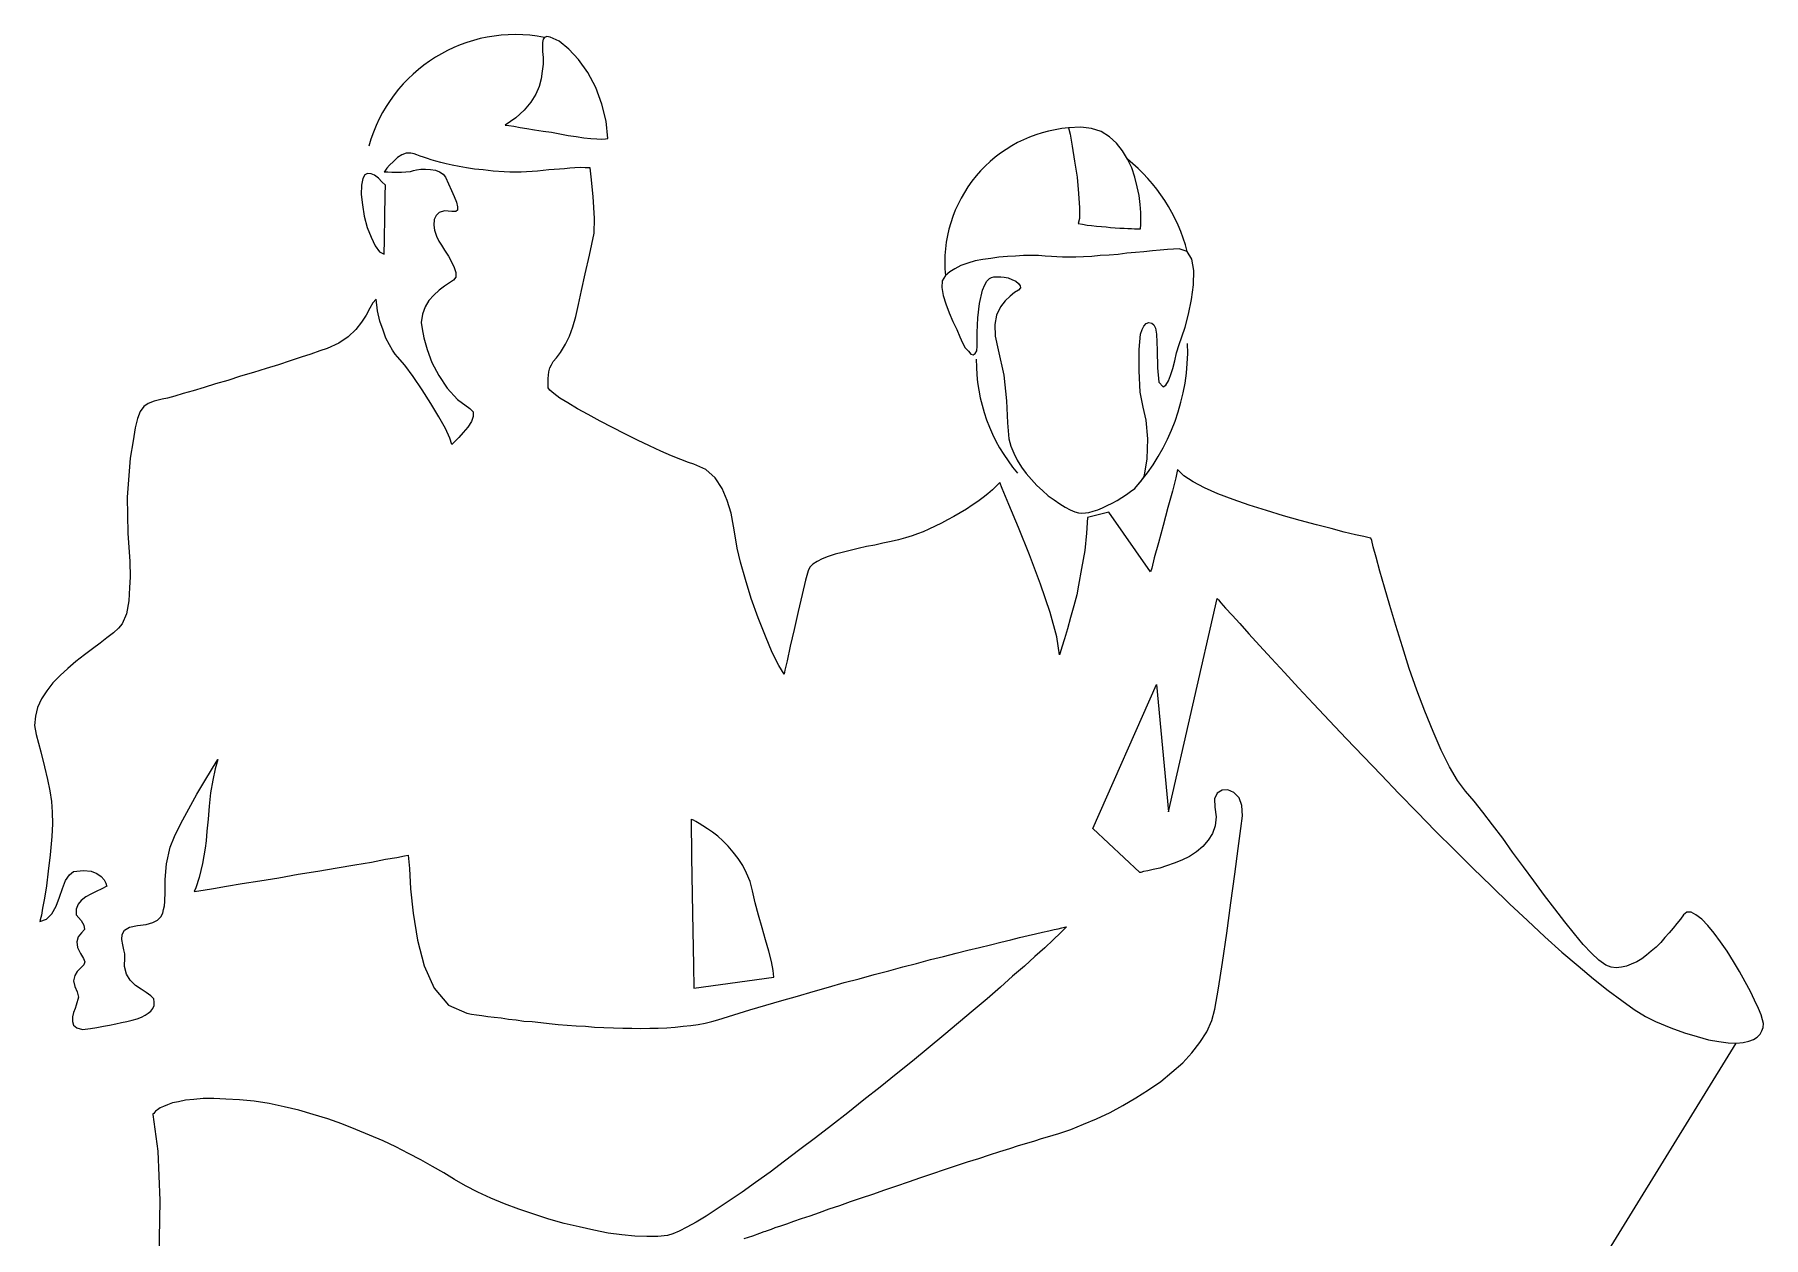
# Model space of a CAD drawing. Extents: x 97132 to 98471, y 20860 to 22669.
# Drawn here: x 97132 to 98471, y 21738 to 22669 of the extents above; entities that cross this region are included whole.
import ezdxf

# ---------------------------------------------------------------- set-up
doc = ezdxf.new("R2010")
doc.units = 0
doc.header["$LTSCALE"] = 1270
doc.header["$MEASUREMENT"] = 0
doc.layers.get('0').update_dxf_attribs({"linetype": 'CONTINUOUS'})

msp = doc.modelspace()

# ---------------------------------------------------------------- linework, layer by layer
at = {"linetype": 'CONTINUOUS'}
for p, q in [((97527, 22667), (97525.8, 22665.5)), ((97528.7, 22667.6), (97527, 22667)), ((97531.4, 22667.3), (97528.7, 22667.6)), ((97538.2, 22664), (97531.4, 22667.3)), ((97525.8, 22665.5), (97525.5, 22663.1)), ((97525.5, 22663.1), (97525.5, 22659.9)), ((97525.5, 22659.9), (97525.5, 22656)), ((97525.5, 22656), (97525.8, 22651.3)), ((97545.7, 22657.8), (97538.2, 22664)), ((97553.4, 22649.8), (97545.7, 22657.8)), ((97525.2, 22640.9), (97524.3, 22635)), ((97525.8, 22646.2), (97525.2, 22640.9)), ((97525.8, 22651.3), (97525.8, 22646.2)), ((97560.5, 22639.7), (97553.4, 22649.8)), ((97522.8, 22629), (97520.2, 22623.1)), ((97524.3, 22635), (97522.8, 22629)), ((97566.7, 22628.1), (97560.5, 22639.7)), ((97571.4, 22615.4), (97566.7, 22628.1)), ((97516.3, 22616.9), (97511.3, 22610.7)), ((97520.2, 22623.1), (97516.3, 22616.9)), ((97574.7, 22602.1), (97571.4, 22615.4)), ((97504.7, 22604.7), (97496.4, 22599.1)), ((97511.3, 22610.7), (97504.7, 22604.7)), ((97575.9, 22588.7), (97574.7, 22602.1)), ((97496.4, 22599.1), (97499.4, 22598.8)), ((97499.4, 22598.8), (97503.3, 22598.2)), ((97503.3, 22598.2), (97508, 22597.3)), ((97508, 22597.3), (97513.3, 22596.4)), ((97513.3, 22596.4), (97519.3, 22595.5)), ((97519.3, 22595.5), (97525.8, 22594.4)), ((97525.8, 22594.4), (97532.3, 22593.5)), ((97532.3, 22593.5), (97538.8, 22592.3)), ((97538.8, 22592.3), (97545.3, 22591.1)), ((97545.3, 22591.1), (97551.6, 22590.2)), ((97551.6, 22590.2), (97557.5, 22589.3)), ((97557.5, 22589.3), (97562.8, 22588.7)), ((97562.8, 22588.7), (97567.6, 22588.4)), ((97567.6, 22588.4), (97571.4, 22588.1)), ((97571.4, 22588.1), (97574.1, 22588.4)), ((97574.1, 22588.4), (97575.9, 22588.7)), ((97942.3, 22597.6), (97932.8, 22597)), ((97932.8, 22597), (97934, 22592)), ((97934, 22592), (97935.5, 22582.8)), ((97950.6, 22596.4), (97942.3, 22597.6)), ((97958, 22594.1), (97950.6, 22596.4)), ((97964.6, 22589.9), (97958, 22594.1)), ((97969.9, 22585.2), (97964.6, 22589.9)), ((97413.1, 22573.9), (97409.9, 22570.9)), ((97416.4, 22576), (97413.1, 22573.9)), ((97419.9, 22577.4), (97416.4, 22576)), ((97423.5, 22577.4), (97419.9, 22577.4)), ((97425.9, 22576.9), (97423.5, 22577.4)), ((97428.2, 22576), (97425.9, 22576.9)), ((97430.6, 22575.1), (97428.2, 22576)), ((97433.3, 22574.2), (97430.6, 22575.1)), ((97436.3, 22573.3), (97433.3, 22574.2)), ((97439.2, 22572.1), (97436.3, 22573.3)), ((97935.5, 22582.8), (97937.3, 22571.2)), ((97974.6, 22579.2), (97969.9, 22585.2)), ((97978.5, 22572.7), (97974.6, 22579.2)), ((97387.9, 22560.6), (97386.4, 22557.6)), ((97390, 22561.7), (97387.9, 22560.6)), ((97392.7, 22561.4), (97390, 22561.7)), ((97395.3, 22560.3), (97392.7, 22561.4)), ((97398.3, 22557.9), (97395.3, 22560.3)), ((97403.3, 22563.5), (97402.7, 22562.9)), ((97402.7, 22562.9), (97403.6, 22562.9)), ((97404.8, 22565.6), (97403.3, 22563.5)), ((97403.6, 22562.9), (97405.7, 22562.9)), ((97406.9, 22568), (97404.8, 22565.6)), ((97405.7, 22562.9), (97408.7, 22562.6)), ((97409.9, 22570.9), (97406.9, 22568)), ((97408.7, 22562.6), (97412.2, 22562.6)), ((97412.2, 22562.6), (97416.1, 22562.6)), ((97416.1, 22562.6), (97419.7, 22562.9)), ((97419.7, 22562.9), (97423.2, 22563.2)), ((97423.2, 22563.2), (97425.6, 22563.8)), ((97425.6, 22563.8), (97427.9, 22564.4)), ((97427.9, 22564.4), (97431.2, 22565)), ((97431.2, 22565), (97434.8, 22565)), ((97434.8, 22565), (97438.6, 22564.7)), ((97438.6, 22564.7), (97442.5, 22564.1)), ((97442.8, 22571.2), (97439.2, 22572.1)), ((97442.5, 22564.1), (97445.7, 22562.9)), ((97446.6, 22570), (97442.8, 22571.2)), ((97445.7, 22562.9), (97448.4, 22561.2)), ((97450.8, 22569.2), (97446.6, 22570)), ((97448.4, 22561.2), (97450.2, 22558.8)), ((97455.5, 22568), (97450.8, 22569.2)), ((97460.9, 22567.1), (97455.5, 22568)), ((97466.5, 22565.9), (97460.9, 22567.1)), ((97472.7, 22565), (97466.5, 22565.9)), ((97479.5, 22564.4), (97472.7, 22565)), ((97487.2, 22563.5), (97479.5, 22564.4)), ((97495.6, 22562.9), (97487.2, 22563.5)), ((97500, 22562.6), (97495.6, 22562.9)), ((97504.4, 22562.6), (97500, 22562.6)), ((97508.9, 22562.6), (97504.4, 22562.6)), ((97513, 22562.9), (97508.9, 22562.6)), ((97517.5, 22563.2), (97513, 22562.9)), ((97521.6, 22563.5), (97517.5, 22563.2)), ((97525.8, 22563.8), (97521.6, 22563.5)), ((97530.2, 22564.4), (97525.8, 22563.8)), ((97534.4, 22564.7), (97530.2, 22564.4)), ((97538.5, 22565), (97534.4, 22564.7)), ((97542.4, 22565.3), (97538.5, 22565)), ((97546.5, 22565.6), (97542.4, 22565.3)), ((97550.4, 22565.9), (97546.5, 22565.6)), ((97554.5, 22566.2), (97550.4, 22565.9)), ((97558.4, 22565.9), (97554.5, 22566.2)), ((97562.3, 22565.9), (97558.4, 22565.9)), ((97563.1, 22559.1), (97562.3, 22565.9)), ((97937.3, 22571.2), (97939.4, 22558.8)), ((97981.8, 22565.9), (97978.5, 22572.7)), ((97984.1, 22558.8), (97981.8, 22565.9)), ((97385.3, 22552.6), (97385, 22545.4)), ((97386.4, 22557.6), (97385.3, 22552.6)), ((97401, 22555.2), (97398.3, 22557.9)), ((97403.9, 22552.6), (97401, 22555.2)), ((97403.6, 22545.1), (97403.9, 22552.6)), ((97450.2, 22558.8), (97452.6, 22553.7)), ((97452.6, 22553.7), (97454.9, 22548.4)), ((97454.9, 22548.4), (97457, 22543.7)), ((97564.6, 22543.7), (97563.1, 22559.1)), ((97939.4, 22558.8), (97940.5, 22546)), ((97985.9, 22551.4), (97984.1, 22558.8)), ((97987.4, 22544.5), (97985.9, 22551.4)), ((97385, 22545.4), (97385.9, 22537.4)), ((97385.9, 22537.4), (97387.3, 22528.5)), ((97403.3, 22528.2), (97403.6, 22545.1)), ((97457, 22543.7), (97458.8, 22539.5)), ((97459.7, 22533.3), (97458.2, 22532.1)), ((97458.8, 22539.5), (97459.7, 22535.9)), ((97459.7, 22535.9), (97459.7, 22533.3)), ((97565.8, 22526.8), (97564.6, 22543.7)), ((97940.5, 22546), (97941.4, 22535.1)), ((97941.4, 22535.1), (97941.4, 22526.8)), ((97988.3, 22537.7), (97987.4, 22544.5)), ((97988.9, 22531.5), (97988.3, 22537.7)), ((97387.3, 22528.5), (97389.7, 22519.9)), ((97389.7, 22519.9), (97392.7, 22512.2)), ((97403, 22510.2), (97403.3, 22528.2)), ((97441.6, 22525.9), (97441.3, 22521.7)), ((97441.3, 22521.7), (97441.9, 22517.6)), ((97443.1, 22529.1), (97441.6, 22525.9)), ((97445.4, 22531.5), (97443.1, 22529.1)), ((97449.6, 22532.7), (97445.4, 22531.5)), ((97455.2, 22532.1), (97449.6, 22532.7)), ((97458.2, 22532.1), (97455.2, 22532.1)), ((97565.5, 22515.5), (97565.8, 22526.8)), ((97941.4, 22526.8), (97940.2, 22522.9)), ((97940.2, 22522.9), (97943.5, 22522.3)), ((97943.5, 22522.3), (97947.1, 22521.7)), ((97947.1, 22521.7), (97950.6, 22521.4)), ((97950.6, 22521.4), (97954.5, 22520.8)), ((97954.5, 22520.8), (97958.3, 22520.5)), ((97958.3, 22520.5), (97961.9, 22520.2)), ((97961.9, 22520.2), (97965.4, 22519.9)), ((97965.4, 22519.9), (97969, 22519.6)), ((97969, 22519.6), (97972.6, 22519.3)), ((97988.6, 22518.8), (97988.9, 22522)), ((97988.9, 22526.2), (97988.9, 22531.5)), ((97988.9, 22522), (97988.9, 22526.2)), ((97392.7, 22512.2), (97395.9, 22505.7)), ((97402.7, 22499.2), (97403, 22510.2)), ((97441.9, 22517.6), (97443.4, 22513.1)), ((97443.4, 22513.1), (97445.1, 22509.3)), ((97445.1, 22509.3), (97447.2, 22506)), ((97561.7, 22498.3), (97565.5, 22515.5)), ((97972.6, 22519.3), (97975.8, 22519.3)), ((97975.8, 22519.3), (97978.8, 22519)), ((97978.8, 22519), (97981.5, 22519)), ((97981.5, 22519), (97983.8, 22518.8)), ((97983.8, 22518.8), (97985.9, 22518.8)), ((97985.9, 22518.8), (97987.4, 22518.8)), ((97987.4, 22518.8), (97988.6, 22518.8)), ((97395.9, 22505.7), (97399.2, 22501)), ((97399.2, 22501), (97402.7, 22499.2)), ((97447.2, 22506), (97449.6, 22502.1)), ((97449.6, 22502.1), (97452.6, 22497.7)), ((97452.6, 22497.7), (97454.9, 22493.3)), ((97454.9, 22493.3), (97457, 22488.8)), ((97558.4, 22483.8), (97561.7, 22498.3)), ((97860.5, 22493.9), (97854.9, 22492.1)), ((97866.4, 22495), (97860.5, 22493.9)), ((97872.6, 22495.9), (97866.4, 22495)), ((97878.9, 22496.8), (97872.6, 22495.9)), ((97885.4, 22497.4), (97878.9, 22496.8)), ((97891.6, 22497.7), (97885.4, 22497.4)), ((97897.8, 22498), (97891.6, 22497.7)), ((97903.8, 22498), (97897.8, 22498)), ((97909.4, 22498), (97903.8, 22498)), ((97914.7, 22497.7), (97909.4, 22498)), ((97919.5, 22497.4), (97914.7, 22497.7)), ((97923.6, 22497.1), (97919.5, 22497.4)), ((97928.1, 22496.8), (97923.6, 22497.1)), ((97932.8, 22496.8), (97928.1, 22496.8)), ((97938.5, 22496.8), (97932.8, 22496.8)), ((97944.4, 22497.1), (97938.5, 22496.8)), ((97950.9, 22497.4), (97944.4, 22497.1)), ((97957.4, 22498), (97950.9, 22497.4)), ((97964.3, 22498.3), (97957.4, 22498)), ((97971.1, 22498.9), (97964.3, 22498.3)), ((97977.9, 22499.8), (97971.1, 22498.9)), ((97984.7, 22500.4), (97977.9, 22499.8)), ((97991.2, 22501), (97984.7, 22500.4)), ((97997.8, 22501.6), (97991.2, 22501)), ((98003.7, 22502.1), (97997.8, 22501.6)), ((98009.3, 22502.7), (98003.7, 22502.1)), ((98014.1, 22503), (98009.3, 22502.7)), ((98018.5, 22503.3), (98014.1, 22503)), ((98024.7, 22501.3), (98018.5, 22503.3)), ((98028.3, 22495.3), (98024.7, 22501.3)), ((98029.8, 22486.4), (98028.3, 22495.3)), ((97458.2, 22481.4), (97456.4, 22479)), ((97457, 22488.8), (97458.2, 22484.9)), ((97458.2, 22484.9), (97458.2, 22481.4)), ((97555.7, 22471), (97558.4, 22483.8)), ((97837.4, 22482.6), (97835, 22478.4)), ((97840.9, 22485.5), (97837.4, 22482.6)), ((97844.8, 22487.9), (97840.9, 22485.5)), ((97849.5, 22490.3), (97844.8, 22487.9)), ((97854.9, 22492.1), (97849.5, 22490.3)), ((97869.4, 22478.1), (97871.5, 22480.2)), ((97871.5, 22480.2), (97873.2, 22481.1)), ((97873.2, 22481.1), (97875, 22481.7)), ((97875, 22481.7), (97877.1, 22481.7)), ((97877.1, 22481.7), (97878.6, 22481.7)), ((97878.6, 22481.7), (97880.4, 22481.7)), ((97880.4, 22481.7), (97883, 22481.4)), ((97883, 22481.4), (97886, 22480.8)), ((97886, 22480.8), (97889, 22479.6)), ((97889, 22479.6), (97891.9, 22478.1)), ((98029.5, 22475.5), (98029.8, 22486.4)), ((97441.3, 22467.5), (97437.4, 22463.3)), ((97445.4, 22471.3), (97441.3, 22467.5)), ((97449.6, 22474.3), (97445.4, 22471.3)), ((97453.4, 22476.9), (97449.6, 22474.3)), ((97456.4, 22479), (97453.4, 22476.9)), ((97553.4, 22460.1), (97555.7, 22471)), ((97835, 22478.4), (97834.7, 22473.4)), ((97834.7, 22473.4), (97835.6, 22467.2)), ((97835.6, 22467.2), (97837.7, 22460.6)), ((97863.8, 22460.9), (97866.1, 22471.3)), ((97866.1, 22471.3), (97867.9, 22475.5)), ((97867.9, 22475.5), (97869.4, 22478.1)), ((97887.5, 22466.6), (97883.6, 22463)), ((97891, 22469.5), (97887.5, 22466.6)), ((97894, 22471.3), (97891, 22469.5)), ((97891.9, 22478.1), (97894, 22476.4)), ((97894, 22476.4), (97895.2, 22474.6)), ((97895.5, 22473.1), (97894, 22471.3)), ((97895.2, 22474.6), (97895.5, 22473.1)), ((98028, 22463.9), (98029.5, 22475.5)), ((97391.8, 22457.4), (97388.8, 22452)), ((97394.1, 22461.5), (97391.8, 22457.4)), ((97396.5, 22464.2), (97394.1, 22461.5)), ((97397.7, 22455.3), (97396.5, 22464.2)), ((97399.5, 22447.3), (97397.7, 22455.3)), ((97434.5, 22458.3), (97432.4, 22452.6)), ((97437.4, 22463.3), (97434.5, 22458.3)), ((97551.3, 22450.9), (97553.4, 22460.1)), ((97837.7, 22460.6), (97840.3, 22453.8)), ((97840.3, 22453.8), (97843.3, 22447)), ((97862.6, 22449.7), (97863.8, 22460.9)), ((97880.1, 22458.3), (97877.1, 22452)), ((97883.6, 22463), (97880.1, 22458.3)), ((98025.6, 22452.6), (98028, 22463.9)), ((97380.8, 22440.8), (97374.9, 22435.1)), ((97385.3, 22446.4), (97380.8, 22440.8)), ((97388.8, 22452), (97385.3, 22446.4)), ((97401.9, 22440.2), (97399.5, 22447.3)), ((97404.2, 22434), (97401.9, 22440.2)), ((97432.4, 22452.6), (97431.5, 22446.1)), ((97431.5, 22446.1), (97432.1, 22441.4)), ((97432.1, 22441.4), (97433.6, 22434.3)), ((97546.2, 22435.7), (97548.9, 22442.9)), ((97548.9, 22442.9), (97551.3, 22450.9)), ((97843.3, 22447), (97846.3, 22440.8)), ((97846.3, 22440.8), (97848.6, 22435.1)), ((97862, 22438.4), (97862.6, 22449.7)), ((97877.1, 22452), (97875.6, 22444.6)), ((97875.6, 22444.6), (97875.9, 22435.7)), ((97988.6, 22437.2), (97989.8, 22440.8)), ((97989.8, 22440.8), (97991.2, 22443.4)), ((97991.2, 22443.4), (97993, 22445.5)), ((97993, 22445.5), (97995.1, 22446.1)), ((97995.1, 22446.1), (97997.2, 22445.8)), ((97997.2, 22445.8), (97998.9, 22444.3)), ((97998.9, 22444.3), (98000.1, 22441.7)), ((98000.1, 22441.7), (98001, 22437.2)), ((98020.6, 22435.1), (98023, 22442.6)), ((98023, 22442.6), (98025.6, 22452.6)), ((97358.6, 22426), (97352.9, 22424.2)), ((97367.8, 22430.1), (97358.6, 22426)), ((97374.9, 22435.1), (97367.8, 22430.1)), ((97406.9, 22428.9), (97404.2, 22434)), ((97409.3, 22424.8), (97406.9, 22428.9)), ((97433.6, 22434.3), (97436, 22425.4)), ((97539.4, 22423), (97543.3, 22429.5)), ((97543.3, 22429.5), (97546.2, 22435.7)), ((97848.6, 22435.1), (97850.7, 22430.4)), ((97850.7, 22430.4), (97852.8, 22426.6)), ((97852.8, 22426.6), (97855.2, 22423.9)), ((97861.7, 22424.2), (97862, 22428)), ((97862, 22428), (97862, 22438.4)), ((97875.9, 22435.7), (97878.3, 22425.1)), ((97987.4, 22425.4), (97988.6, 22437.2)), ((98001, 22437.2), (98001.3, 22424.8)), ((98016.4, 22422.7), (98018.5, 22429.2)), ((98018.5, 22429.2), (98020.6, 22435.1)), ((97320.9, 22413.5), (97311.4, 22410.5)), ((97330.1, 22416.5), (97320.9, 22413.5)), ((97338.4, 22419.4), (97330.1, 22416.5)), ((97346.1, 22421.8), (97338.4, 22419.4)), ((97352.9, 22424.2), (97346.1, 22421.8)), ((97411.3, 22421.8), (97409.3, 22424.8)), ((97413.1, 22419.7), (97411.3, 22421.8)), ((97418.8, 22413.2), (97413.1, 22419.7)), ((97425.3, 22404.3), (97418.8, 22413.2)), ((97436, 22425.4), (97439.8, 22415.3)), ((97439.8, 22415.3), (97445.1, 22405.2)), ((97531.1, 22411.1), (97532.3, 22413.5)), ((97532.3, 22413.5), (97533.8, 22415.9)), ((97533.8, 22415.9), (97536.2, 22418.8)), ((97536.2, 22418.8), (97539.4, 22423)), ((97855.2, 22423.9), (97857.2, 22421.8)), ((97857.2, 22421.8), (97859, 22421.2)), ((97859, 22421.2), (97860.5, 22422.1)), ((97860.5, 22422.1), (97861.7, 22424.2)), ((97878.3, 22425.1), (97882.7, 22405.5)), ((97987.4, 22408.8), (97987.4, 22425.4)), ((98001.3, 22424.8), (98001.6, 22411.1)), ((98013.5, 22410.5), (98015, 22416.5)), ((98015, 22416.5), (98016.4, 22422.7)), ((97281.8, 22401.4), (97272.3, 22398.7)), ((97291.6, 22404.6), (97281.8, 22401.4)), ((97301.6, 22407.6), (97291.6, 22404.6)), ((97311.4, 22410.5), (97301.6, 22407.6)), ((97432.1, 22394.2), (97425.3, 22404.3)), ((97445.1, 22405.2), (97451.7, 22395.4)), ((97529.9, 22402.8), (97530.2, 22407.9)), ((97529.9, 22395.7), (97529.9, 22402.8)), ((97530.2, 22407.9), (97531.1, 22411.1)), ((97882.7, 22405.5), (97884.8, 22385.6)), ((97988.3, 22392.2), (97987.4, 22408.8)), ((98001.6, 22411.1), (98002.8, 22399.9)), ((98002.8, 22399.9), (98006.1, 22396.3)), ((98008.1, 22397.8), (98010.2, 22401)), ((98010.2, 22401), (98011.7, 22405.2)), ((98011.7, 22405.2), (98013.5, 22410.5)), ((97230.8, 22386.8), (97224.6, 22385.3)), ((97234.9, 22387.7), (97230.8, 22386.8)), ((97240.6, 22389.2), (97234.9, 22387.7)), ((97247.1, 22391.3), (97240.6, 22389.2)), ((97254.8, 22393.3), (97247.1, 22391.3)), ((97263.4, 22396), (97254.8, 22393.3)), ((97272.3, 22398.7), (97263.4, 22396)), ((97438.9, 22383.6), (97432.1, 22394.2)), ((97451.7, 22395.4), (97459.7, 22386.5)), ((97459.7, 22386.5), (97469.2, 22379.7)), ((97531.1, 22393.9), (97529.9, 22395.7)), ((97534.1, 22391.3), (97531.1, 22393.9)), ((97538.8, 22387.7), (97534.1, 22391.3)), ((97545.1, 22383.9), (97538.8, 22387.7)), ((97990.6, 22380.6), (97988.3, 22392.2)), ((98006.1, 22396.3), (98008.1, 22397.8)), ((97213.9, 22377.3), (97211.8, 22372)), ((97216.6, 22381.2), (97213.9, 22377.3)), ((97220.1, 22383.6), (97216.6, 22381.2)), ((97224.6, 22385.3), (97220.1, 22383.6)), ((97445.1, 22373.2), (97438.9, 22383.6)), ((97450.2, 22364), (97445.1, 22373.2)), ((97469.2, 22379.7), (97471.8, 22377)), ((97471.8, 22373.5), (97470.3, 22369.6)), ((97471.8, 22377), (97471.8, 22373.5)), ((97552.5, 22379.4), (97545.1, 22383.9)), ((97560.8, 22375), (97552.5, 22379.4)), ((97570, 22369.9), (97560.8, 22375)), ((97884.8, 22385.6), (97885.4, 22368.4)), ((97993, 22370.5), (97990.6, 22380.6)), ((97210, 22364.6), (97208.3, 22354.5)), ((97211.8, 22372), (97210, 22364.6)), ((97453.7, 22356.6), (97450.2, 22364)), ((97464.1, 22361), (97460.6, 22357.2)), ((97467.7, 22365.2), (97464.1, 22361)), ((97470.3, 22369.6), (97467.7, 22365.2)), ((97579.5, 22364.9), (97570, 22369.9)), ((97589.2, 22360.1), (97579.5, 22364.9)), ((97599, 22355.1), (97589.2, 22360.1)), ((97885.4, 22368.4), (97886.6, 22356)), ((97994.2, 22356), (97993, 22370.5)), ((97208.3, 22354.5), (97206.2, 22341.2)), ((97455.2, 22351.8), (97453.7, 22356.6)), ((97457.3, 22353.9), (97455.2, 22351.8)), ((97460.6, 22357.2), (97457.3, 22353.9)), ((97608.2, 22350.7), (97599, 22355.1)), ((97617.1, 22346.5), (97608.2, 22350.7)), ((97625.4, 22342.9), (97617.1, 22346.5)), ((97886.6, 22356), (97888.1, 22350.4)), ((97888.1, 22350.4), (97890.4, 22345)), ((97993.6, 22340.6), (97994.2, 22356)), ((97206.2, 22341.2), (97203.8, 22310.9)), ((97632.5, 22340), (97625.4, 22342.9)), ((97638.4, 22337.9), (97632.5, 22340)), ((97642.6, 22336.4), (97638.4, 22337.9)), ((97651.8, 22332.3), (97642.6, 22336.4)), ((97659.2, 22326), (97651.8, 22332.3)), ((97890.4, 22345), (97893.1, 22339.7)), ((97893.1, 22339.7), (97896.4, 22334.3)), ((97896.4, 22334.3), (97899.9, 22329.3)), ((97991.5, 22328.1), (97993.6, 22340.6)), ((98017.3, 22332.3), (98015.8, 22326)), ((98022.1, 22327.5), (98017.3, 22332.3)), ((97664.5, 22317.7), (97659.2, 22326)), ((97876.8, 22319.5), (97873.8, 22316.6)), ((97879.5, 22322.2), (97876.8, 22319.5)), ((97881.5, 22317.7), (97879.5, 22322.2)), ((97899.9, 22329.3), (97904.1, 22324.6)), ((97904.1, 22324.6), (97908.2, 22320.1)), ((97908.2, 22320.1), (97912.7, 22316)), ((97984.1, 22317.7), (97986.5, 22320.4)), ((97986.5, 22320.4), (97988.9, 22323.1)), ((97988.9, 22323.1), (97990.4, 22325.5)), ((97990.4, 22325.5), (97991.5, 22328.1)), ((98015.8, 22326), (98013.2, 22315.7)), ((98029.2, 22322.8), (98022.1, 22327.5)), ((98038.1, 22318.3), (98029.2, 22322.8)), ((97203.8, 22310.9), (97204.4, 22283.1)), ((97668.4, 22308.3), (97664.5, 22317.7)), ((97671.4, 22298.5), (97668.4, 22308.3)), ((97862.6, 22307.7), (97858.1, 22304.7)), ((97866.7, 22310.6), (97862.6, 22307.7)), ((97870.3, 22313.6), (97866.7, 22310.6)), ((97873.8, 22316.6), (97870.3, 22313.6)), ((97886.6, 22305.3), (97881.5, 22317.7)), ((97912.7, 22316), (97917.1, 22312.1)), ((97917.1, 22312.1), (97921.6, 22308.8)), ((97921.6, 22308.8), (97926, 22305.9)), ((97926, 22305.9), (97930.2, 22303.2)), ((97962.8, 22304.4), (97966.6, 22306.2)), ((97966.6, 22306.2), (97970.5, 22308.3)), ((97970.5, 22308.3), (97974, 22310.6)), ((97974, 22310.6), (97977.6, 22313)), ((97977.6, 22313), (97980.9, 22315.4)), ((97980.9, 22315.4), (97984.1, 22317.7)), ((98013.2, 22315.7), (98009.6, 22302.9)), ((98048.5, 22313.6), (98038.1, 22318.3)), ((98060.3, 22309.1), (98048.5, 22313.6)), ((98072.8, 22304.7), (98060.3, 22309.1)), ((97673.4, 22288.4), (97671.4, 22298.5)), ((97839.1, 22293.4), (97834.4, 22290.8)), ((97843.9, 22296.1), (97839.1, 22293.4)), ((97848.9, 22298.8), (97843.9, 22296.1)), ((97853.7, 22301.7), (97848.9, 22298.8)), ((97858.1, 22304.7), (97853.7, 22301.7)), ((97894, 22287.5), (97886.6, 22305.3)), ((97930.2, 22303.2), (97934, 22301.1)), ((97934, 22301.1), (97937.6, 22299.7)), ((97937.6, 22299.7), (97940.5, 22298.8)), ((97940.5, 22298.8), (97943.2, 22298.5)), ((97943.2, 22298.5), (97945.9, 22298.8)), ((97945.9, 22298.8), (97948.5, 22299.1)), ((97947.4, 22295.2), (97946.8, 22283.1)), ((97964, 22299.4), (97947.4, 22295.2)), ((97948.5, 22299.1), (97951.8, 22300)), ((97951.8, 22300), (97955.4, 22301.1)), ((97955.4, 22301.1), (97959.2, 22302.6)), ((97959.2, 22302.6), (97962.8, 22304.4)), ((97996.3, 22253.1), (97964, 22299.4)), ((98009.6, 22302.9), (98006.1, 22289)), ((98086.1, 22300.5), (98072.8, 22304.7)), ((98099.2, 22296.4), (98086.1, 22300.5)), ((98112.2, 22292.8), (98099.2, 22296.4)), ((98124.7, 22289.6), (98112.2, 22292.8)), ((97204.4, 22283.1), (97205.9, 22261.1)), ((97674.9, 22279.5), (97673.4, 22288.4)), ((97676.1, 22271.5), (97674.9, 22279.5)), ((97806.5, 22279.5), (97801.2, 22278)), ((97811.6, 22281), (97806.5, 22279.5)), ((97815.7, 22282.5), (97811.6, 22281)), ((97820.2, 22284.2), (97815.7, 22282.5)), ((97824.6, 22286.3), (97820.2, 22284.2)), ((97829.4, 22288.4), (97824.6, 22286.3)), ((97834.4, 22290.8), (97829.4, 22288.4)), ((97902.6, 22266.2), (97894, 22287.5)), ((97946.8, 22283.1), (97945.3, 22269.7)), ((98006.1, 22289), (98002.5, 22275.6)), ((98136.2, 22286.6), (98124.7, 22289.6)), ((98146.3, 22283.9), (98136.2, 22286.6)), ((98154.9, 22281.9), (98146.3, 22283.9)), ((98161.4, 22280.4), (98154.9, 22281.9)), ((98165.6, 22279.5), (98161.4, 22280.4)), ((98167, 22279.2), (98165.6, 22279.5)), ((98167.6, 22277.4), (98167, 22279.2)), ((97678.8, 22260.5), (97676.1, 22271.5)), ((97752, 22266.8), (97746.7, 22265)), ((97757.6, 22268.2), (97752, 22266.8)), ((97763.6, 22269.7), (97757.6, 22268.2)), ((97769.8, 22271.2), (97763.6, 22269.7)), ((97776.3, 22272.7), (97769.8, 22271.2)), ((97782.8, 22273.9), (97776.3, 22272.7)), ((97789, 22275.3), (97782.8, 22273.9)), ((97795.3, 22276.5), (97789, 22275.3)), ((97801.2, 22278), (97795.3, 22276.5)), ((97911.2, 22243.6), (97902.6, 22266.2)), ((97945.3, 22269.7), (97942.9, 22255.8)), ((98002.5, 22275.6), (97999.2, 22264.1)), ((98168.8, 22272.4), (98167.6, 22277.4)), ((98170.9, 22264.4), (98168.8, 22272.4)), ((97205.9, 22261.1), (97206.2, 22249)), ((97682.6, 22247.2), (97678.8, 22260.5)), ((97731.2, 22254), (97729.2, 22246.6)), ((97732.4, 22256.7), (97731.2, 22254)), ((97734.8, 22259), (97732.4, 22256.7)), ((97738.1, 22261.1), (97734.8, 22259)), ((97741.9, 22263.2), (97738.1, 22261.1)), ((97746.7, 22265), (97741.9, 22263.2)), ((97942.9, 22255.8), (97940.5, 22242.7)), ((97997.2, 22256.1), (97996.3, 22253.1)), ((97999.2, 22264.1), (97997.2, 22256.1)), ((98173.9, 22253.7), (98170.9, 22264.4)), ((98177.4, 22241.2), (98173.9, 22253.7)), ((97205.6, 22241), (97205, 22230.6)), ((97206.2, 22249), (97205.6, 22241)), ((97687.1, 22232.4), (97682.6, 22247.2)), ((97729.2, 22246.6), (97726.5, 22235.6)), ((97918.6, 22221.7), (97911.2, 22243.6)), ((97940.5, 22242.7), (97939.1, 22235.3)), ((98181.6, 22227), (98177.4, 22241.2)), ((97205, 22230.6), (97203.2, 22220.5)), ((97692.4, 22217.5), (97687.1, 22232.4)), ((97726.5, 22235.6), (97723.5, 22222.3)), ((97937, 22226.7), (97934.3, 22217.8)), ((97939.1, 22235.3), (97937, 22226.7)), ((98010.2, 22067.2), (98047.9, 22232.4)), ((98047.9, 22232.4), (98048.8, 22231.5)), ((98048.8, 22231.5), (98050.8, 22229.1)), ((98050.8, 22229.1), (98054.4, 22224.9)), ((98186.3, 22211.6), (98181.6, 22227)), ((97200, 22212.8), (97197, 22209.5)), ((97203.2, 22220.5), (97200, 22212.8)), ((97698, 22203.3), (97692.4, 22217.5)), ((97723.5, 22222.3), (97720.3, 22208.6)), ((97923.6, 22202.7), (97918.6, 22221.7)), ((97934.3, 22217.8), (97931.9, 22208.9)), ((98054.4, 22224.9), (98059.4, 22219.6)), ((98059.4, 22219.6), (98065.4, 22213.1)), ((98065.4, 22213.1), (98072.5, 22205.1)), ((97188.1, 22202.1), (97182.8, 22198)), ((97193.1, 22206), (97188.1, 22202.1)), ((97197, 22209.5), (97193.1, 22206)), ((97703.4, 22190.6), (97698, 22203.3)), ((97720.3, 22208.6), (97717.3, 22195.6)), ((97925.7, 22188.8), (97923.6, 22202.7)), ((97929.6, 22201.2), (97927.5, 22194.7)), ((97931.9, 22208.9), (97929.6, 22201.2)), ((98072.5, 22205.1), (98080.8, 22196.2)), ((98191.4, 22195), (98186.3, 22211.6)), ((97170.6, 22188.8), (97164.1, 22183.7)), ((97176.8, 22193.5), (97170.6, 22188.8)), ((97182.8, 22198), (97176.8, 22193.5)), ((97708.4, 22180.5), (97703.4, 22190.6)), ((97717.3, 22195.6), (97714.9, 22184.3)), ((97926.3, 22190.3), (97925.7, 22188.8)), ((97927.5, 22194.7), (97926.3, 22190.3)), ((98080.8, 22196.2), (98090, 22186.1)), ((98090, 22186.1), (98100, 22175.1)), ((98196.7, 22178.4), (98191.4, 22195)), ((97151.9, 22172.8), (97146.3, 22167.1)), ((97157.9, 22178.4), (97151.9, 22172.8)), ((97164.1, 22183.7), (97157.9, 22178.4)), ((97712.6, 22173.9), (97708.4, 22180.5)), ((97713.2, 22176.9), (97712.6, 22173.9)), ((97714.9, 22184.3), (97713.2, 22176.9)), ((98100, 22175.1), (98111, 22163.3)), ((98202.6, 22161.5), (98196.7, 22178.4)), ((97141.6, 22160.9), (97137.4, 22154.7)), ((97146.3, 22167.1), (97141.6, 22160.9)), ((97951.5, 22054.5), (98001, 22165.9)), ((98001, 22165.9), (98010.2, 22067.2)), ((98111, 22163.3), (98122.6, 22150.8)), ((98208.8, 22145.2), (98202.6, 22161.5)), ((97134.4, 22148.2), (97132.7, 22141.3)), ((97137.4, 22154.7), (97134.4, 22148.2)), ((98122.6, 22150.8), (98135, 22137.8)), ((98215.1, 22129.5), (98208.8, 22145.2)), ((97132.7, 22141.3), (97132.1, 22134.2)), ((97132.1, 22134.2), (97133.3, 22127.1)), ((98135, 22137.8), (98147.8, 22124.1)), ((97133.3, 22127.1), (97136.8, 22113.8)), ((98147.8, 22124.1), (98161.1, 22110.2)), ((98221.3, 22115), (98215.1, 22129.5)), ((97136.8, 22113.8), (97139.8, 22102.2)), ((97269, 22099.8), (97272.6, 22105.8)), ((97274.1, 22107.8), (97272, 22100.7)), ((97272.6, 22105.8), (97274.1, 22107.8)), ((98161.1, 22110.2), (98174.8, 22096)), ((98227.8, 22102.2), (98221.3, 22115)), ((97139.8, 22102.2), (97142.2, 22092.4)), ((97142.2, 22092.4), (97143.9, 22083.5)), ((97257.8, 22080.9), (97264, 22091.2)), ((97264, 22091.2), (97269, 22099.8)), ((97270.2, 22091.8), (97268.4, 22082)), ((97272, 22100.7), (97270.2, 22091.8)), ((98174.8, 22096), (98188.7, 22081.4)), ((98234.1, 22091.5), (98227.8, 22102.2)), ((98240.3, 22083.2), (98234.1, 22091.5)), ((97143.9, 22083.5), (97145.1, 22075.2)), ((97251.5, 22069.6), (97257.8, 22080.9)), ((97268.4, 22082), (97267.3, 22071.7)), ((98047.9, 22081.8), (98045.8, 22077.3)), ((98051.7, 22084.1), (98047.9, 22081.8)), ((98056.2, 22084.4), (98051.7, 22084.1)), ((98060.9, 22082.3), (98056.2, 22084.4)), ((98064.8, 22078.2), (98060.9, 22082.3)), ((98067.1, 22072.3), (98064.8, 22078.2)), ((98188.7, 22081.4), (98202.9, 22066.9)), ((98246.8, 22075.5), (98240.3, 22083.2)), ((97145.1, 22075.2), (97145.7, 22066.9)), ((97145.7, 22066.9), (97146, 22058)), ((97245.3, 22058.3), (97251.5, 22069.6)), ((97267.3, 22071.7), (97266.4, 22061.6)), ((98045.8, 22077.3), (98046.1, 22070.8)), ((98046.1, 22070.8), (98047, 22063.4)), ((98067.4, 22064.3), (98067.1, 22072.3)), ((98202.9, 22066.9), (98217.1, 22052.4)), ((98253.6, 22066.9), (98246.8, 22075.5)), ((98261, 22057.1), (98253.6, 22066.9)), ((97146, 22058), (97145.4, 22048.2)), ((97240.3, 22048.2), (97245.3, 22058.3)), ((97265.5, 22052.4), (97264.9, 22044.7)), ((97266.4, 22061.6), (97265.5, 22052.4)), ((97640.5, 22061.6), (97640.8, 22032.5)), ((97640.8, 22061.3), (97640.5, 22061.6)), ((97642.3, 22060.7), (97640.8, 22061.3)), ((97644.1, 22059.8), (97642.3, 22060.7)), ((97646.8, 22058.3), (97644.1, 22059.8)), ((97649.7, 22056.5), (97646.8, 22058.3)), ((97653.3, 22054.2), (97649.7, 22056.5)), ((97657.1, 22051.5), (97653.3, 22054.2)), ((97661.3, 22048.5), (97657.1, 22051.5)), ((97988, 22020.4), (97951.5, 22054.5)), ((98046.4, 22056.5), (98044.3, 22050.6)), ((98047, 22063.4), (98046.4, 22056.5)), ((98064.2, 22038.8), (98066.2, 22054.5)), ((98066.2, 22054.5), (98067.4, 22064.3)), ((98217.1, 22052.4), (98231.7, 22037.9)), ((98269, 22046.8), (98261, 22057.1)), ((97145.4, 22048.2), (97144.2, 22034)), ((97234.1, 22026.9), (97237, 22039.9)), ((97237, 22039.9), (97240.3, 22048.2)), ((97264.3, 22039.1), (97262.2, 22027.2)), ((97264.9, 22044.7), (97264.3, 22039.1)), ((97665.1, 22044.7), (97661.3, 22048.5)), ((97669.3, 22040.8), (97665.1, 22044.7)), ((97673.1, 22036.1), (97669.3, 22040.8)), ((98036.9, 22040.5), (98031.9, 22036.4)), ((98041, 22045.3), (98036.9, 22040.5)), ((98044.3, 22050.6), (98041, 22045.3)), ((98061.5, 22018.9), (98064.2, 22038.8)), ((98231.7, 22037.9), (98245.9, 22023.6)), ((98276.7, 22036.1), (98269, 22046.8)), ((97144.2, 22034), (97142.7, 22021.3)), ((97233.2, 22015), (97234.1, 22026.9)), ((97262.2, 22027.2), (97259.5, 22016.5)), ((97366.3, 22023.9), (97380.2, 22026.3)), ((97380.2, 22026.3), (97393, 22028.4)), ((97393, 22028.4), (97403.9, 22030.5)), ((97403.9, 22030.5), (97412.5, 22031.9)), ((97412.5, 22031.9), (97418.5, 22033.1)), ((97418.5, 22033.1), (97421.4, 22033.7)), ((97421.4, 22033.7), (97422.3, 22023.3)), ((97640.8, 22032.5), (97641.7, 21988.7)), ((97677, 22031.1), (97673.1, 22036.1)), ((97680.5, 22025.7), (97677, 22031.1)), ((97683.5, 22019.8), (97680.5, 22025.7)), ((98008.7, 22025.4), (98003.4, 22023.6)), ((98014.7, 22027.5), (98008.7, 22025.4)), ((98020.6, 22029.9), (98014.7, 22027.5)), ((98026.5, 22032.8), (98020.6, 22029.9)), ((98031.9, 22036.4), (98026.5, 22032.8)), ((98285, 22024.8), (98276.7, 22036.1)), ((98293, 22013.9), (98285, 22024.8)), ((97142.7, 22021.3), (97141.3, 22010)), ((97153.7, 22007.9), (97156.1, 22014.1)), ((97156.1, 22014.1), (97159, 22018.6)), ((97159, 22018.6), (97162.3, 22021)), ((97162.3, 22021), (97170, 22021.9)), ((97170, 22021.9), (97176, 22021.3)), ((97176, 22021.3), (97180.4, 22019.5)), ((97180.4, 22019.5), (97183.7, 22017.1)), ((97183.7, 22017.1), (97186, 22014.7)), ((97186, 22014.7), (97187.2, 22012.1)), ((97187.2, 22012.1), (97187.8, 22010.3)), ((97233.2, 22005.3), (97233.2, 22015)), ((97259.5, 22016.5), (97256.9, 22008.5)), ((97280.6, 22009.7), (97292.8, 22011.8)), ((97292.8, 22011.8), (97306.4, 22013.9)), ((97306.4, 22013.9), (97321.2, 22016.2)), ((97321.2, 22016.2), (97336.3, 22018.9)), ((97336.3, 22018.9), (97351.5, 22021.3)), ((97351.5, 22021.3), (97366.3, 22023.9)), ((97422.3, 22023.3), (97423.2, 22007.6)), ((97686.2, 22013.3), (97683.5, 22019.8)), ((97688, 22006.1), (97686.2, 22013.3)), ((97988.9, 22020.4), (97988, 22020.4)), ((97990.9, 22021), (97988.9, 22020.4)), ((97994.2, 22021.6), (97990.9, 22021)), ((97998.4, 22022.5), (97994.2, 22021.6)), ((98003.4, 22023.6), (97998.4, 22022.5)), ((98058.5, 21996.7), (98061.5, 22018.9)), ((98245.9, 22023.6), (98260.4, 22009.7)), ((98301.4, 22002.6), (98293, 22013.9)), ((97139.8, 22000.5), (97138.3, 21992.8)), ((97141.3, 22010), (97139.8, 22000.5)), ((97148.7, 21994.3), (97151.3, 22001.1)), ((97151.3, 22001.1), (97153.7, 22007.9)), ((97168.2, 21998.7), (97165.9, 21995.8)), ((97171.8, 22001.4), (97168.2, 21998.7)), ((97175.6, 22003.5), (97171.8, 22001.4)), ((97179.8, 22005.6), (97175.6, 22003.5)), ((97184.2, 22007.6), (97179.8, 22005.6)), ((97188.1, 22009.7), (97184.2, 22007.6)), ((97187.8, 22010.3), (97188.1, 22009.7)), ((97232.6, 21994.6), (97232.9, 21997.8)), ((97232.9, 21997.8), (97233.2, 22005.3)), ((97256.9, 22008.5), (97255.7, 22005.6)), ((97255.7, 22005.6), (97257.5, 22005.9)), ((97257.5, 22005.9), (97262.5, 22006.7)), ((97262.5, 22006.7), (97270.5, 22007.9)), ((97270.5, 22007.9), (97280.6, 22009.7)), ((97423.2, 22007.6), (97425.3, 21988.7)), ((97690, 21996.7), (97688, 22006.1)), ((98260.4, 22009.7), (98274.4, 21996.1)), ((98309.4, 21992.2), (98301.4, 22002.6)), ((97136.2, 21982.4), (97141.3, 21984.2)), ((97137.4, 21987.2), (97136.5, 21983.6)), ((97138.3, 21992.8), (97137.4, 21987.2)), ((97141.3, 21984.2), (97145.4, 21988.4)), ((97145.4, 21988.4), (97148.7, 21994.3)), ((97165.9, 21995.8), (97164.4, 21991.9)), ((97164.4, 21991.9), (97164.4, 21987.5)), ((97164.4, 21987.5), (97168.2, 21983)), ((97227.2, 21983.3), (97229.9, 21986)), ((97229.9, 21986), (97231.4, 21988.7)), ((97231.4, 21988.7), (97232, 21991.6)), ((97232, 21991.6), (97232.6, 21994.6)), ((97425.3, 21988.7), (97428.5, 21967.9)), ((97641.7, 21988.7), (97642.3, 21948.3)), ((97692.7, 21987.2), (97690, 21996.7)), ((97695.4, 21977.4), (97692.7, 21987.2)), ((98055.3, 21973.2), (98058.5, 21996.7)), ((98274.4, 21996.1), (98288.3, 21983)), ((98317.1, 21982.1), (98309.4, 21992.2)), ((98406.6, 21984.2), (98403.9, 21980.7)), ((98409, 21987.5), (98406.6, 21984.2)), ((98411.6, 21989.5), (98409, 21987.5)), ((98414.9, 21989.5), (98411.6, 21989.5)), ((98418.7, 21987.5), (98414.9, 21989.5)), ((98423.2, 21984.2), (98418.7, 21987.5)), ((98427.9, 21979.2), (98423.2, 21984.2)), ((97136.5, 21983.6), (97136.2, 21982.4)), ((97168.5, 21973.5), (97165.9, 21970.6)), ((97168.2, 21983), (97170.3, 21979.5)), ((97170.6, 21976.2), (97168.5, 21973.5)), ((97170.3, 21979.5), (97170.6, 21976.2)), ((97199.7, 21968.5), (97200, 21972.3)), ((97200, 21972.3), (97201.7, 21975.6)), ((97201.7, 21975.6), (97205.6, 21978)), ((97205.6, 21978), (97211.8, 21979.2)), ((97211.8, 21979.2), (97218.6, 21980.1)), ((97218.6, 21980.1), (97223.7, 21981.5)), ((97223.7, 21981.5), (97227.2, 21983.3)), ((97698, 21968.2), (97695.4, 21977.4)), ((97894.9, 21970), (97901.4, 21971.5)), ((97901.4, 21971.5), (97907.3, 21972.9)), ((97907.3, 21972.9), (97912.7, 21974.1)), ((97912.7, 21974.1), (97917.4, 21975)), ((97917.4, 21975), (97921.6, 21976.2)), ((97926.6, 21973.5), (97921, 21968.2)), ((97921.6, 21976.2), (97924.8, 21976.8)), ((97924.8, 21976.8), (97927.5, 21977.4)), ((97931.1, 21978.3), (97926.6, 21973.5)), ((97927.5, 21977.4), (97929.6, 21978)), ((97929.6, 21978), (97930.8, 21978.3)), ((97930.8, 21978.3), (97931.1, 21978.3)), ((98052, 21950.7), (98055.3, 21973.2)), ((98288.3, 21983), (98301.6, 21970.6)), ((98324.5, 21972.9), (98317.1, 21982.1)), ((98331.3, 21964.6), (98324.5, 21972.9)), ((98398, 21973.5), (98394.7, 21970)), ((98401, 21977.1), (98398, 21973.5)), ((98403.9, 21980.7), (98401, 21977.1)), ((98432.7, 21973.2), (98427.9, 21979.2)), ((98437.7, 21966.7), (98432.7, 21973.2)), ((97165.9, 21970.6), (97164.7, 21966.7)), ((97164.7, 21966.7), (97165.3, 21962.3)), ((97165.3, 21962.3), (97167.6, 21957.5)), ((97167.6, 21957.5), (97170, 21953.7)), ((97200.3, 21964.3), (97199.7, 21968.5)), ((97201.1, 21960.5), (97200.3, 21964.3)), ((97202, 21957.2), (97201.1, 21960.5)), ((97428.5, 21967.9), (97433.9, 21948)), ((97700.7, 21959.3), (97698, 21968.2)), ((97702.8, 21951.3), (97700.7, 21959.3)), ((97835.9, 21955.2), (97845.7, 21957.8)), ((97845.7, 21957.8), (97854.9, 21960.2)), ((97854.9, 21960.2), (97863.8, 21962.3)), ((97863.8, 21962.3), (97872.4, 21964.3)), ((97872.4, 21964.3), (97880.4, 21966.4)), ((97880.4, 21966.4), (97888.1, 21968.2)), ((97888.1, 21968.2), (97894.9, 21970)), ((97914.5, 21962), (97906.7, 21955.2)), ((97921, 21968.2), (97914.5, 21962)), ((98301.6, 21970.6), (98314.7, 21958.7)), ((98314.7, 21958.7), (98327.4, 21948)), ((98337.8, 21957.8), (98331.3, 21964.6)), ((98343.4, 21952.5), (98337.8, 21957.8)), ((98384.1, 21959.3), (98380.5, 21956.3)), ((98387.9, 21962.6), (98384.1, 21959.3)), ((98391.5, 21966.1), (98387.9, 21962.6)), ((98394.7, 21970), (98391.5, 21966.1)), ((98442.8, 21959.3), (98437.7, 21966.7)), ((98447.8, 21951.3), (98442.8, 21959.3)), ((97167, 21945.7), (97165, 21943.6)), ((97168.8, 21947.4), (97167, 21945.7)), ((97170.3, 21948.9), (97168.8, 21947.4)), ((97170, 21953.7), (97170.9, 21951)), ((97170.9, 21951), (97170.3, 21948.9)), ((97201.7, 21947.4), (97202, 21954.6)), ((97203.2, 21941.5), (97201.7, 21947.4)), ((97202, 21954.6), (97202, 21957.2)), ((97433.9, 21948), (97441.6, 21930.6)), ((97642.3, 21948.3), (97642.6, 21930.8)), ((97704, 21944.5), (97702.8, 21951.3)), ((97704.6, 21939.2), (97704, 21944.5)), ((97782.2, 21941.2), (97793.5, 21944.2)), ((97793.5, 21944.2), (97804.5, 21947.2)), ((97804.5, 21947.2), (97815.1, 21949.8)), ((97815.1, 21949.8), (97825.8, 21952.8)), ((97825.8, 21952.8), (97835.9, 21955.2)), ((97898.7, 21947.7), (97889.5, 21940)), ((97906.7, 21955.2), (97898.7, 21947.7)), ((98049, 21930.6), (98052, 21950.7)), ((98327.4, 21948), (98339.3, 21938)), ((98348.8, 21948.6), (98343.4, 21952.5)), ((98352.9, 21946.9), (98348.8, 21948.6)), ((98356.8, 21946.6), (98352.9, 21946.9)), ((98360.9, 21946.9), (98356.8, 21946.6)), ((98364.8, 21947.7), (98360.9, 21946.9)), ((98368.6, 21949.2), (98364.8, 21947.7)), ((98372.8, 21951), (98368.6, 21949.2)), ((98376.7, 21953.4), (98372.8, 21951)), ((98380.5, 21956.3), (98376.7, 21953.4)), ((98452.3, 21943.6), (98447.8, 21951.3)), ((97163.2, 21940.6), (97162.3, 21936.5)), ((97162.3, 21936.5), (97163.2, 21932)), ((97165, 21943.6), (97163.2, 21940.6)), ((97163.2, 21932), (97165, 21927.9)), ((97206.2, 21936.8), (97203.2, 21941.5)), ((97210.3, 21932.9), (97206.2, 21936.8)), ((97214.5, 21930), (97210.3, 21932.9)), ((97441.6, 21930.6), (97452.6, 21917.5)), ((97642.6, 21930.8), (97704.6, 21939.2)), ((97735.1, 21928.2), (97747, 21931.4)), ((97747, 21931.4), (97759.1, 21935)), ((97759.1, 21935), (97770.7, 21938)), ((97770.7, 21938), (97782.2, 21941.2)), ((97880.1, 21931.4), (97869.7, 21922.5)), ((97889.5, 21940), (97880.1, 21931.4)), ((98046.1, 21914.5), (98049, 21930.6)), ((98339.3, 21938), (98350.6, 21928.8)), ((98456.7, 21935.6), (98452.3, 21943.6)), ((98460.8, 21928.2), (98456.7, 21935.6)), ((97164.4, 21917.5), (97163.5, 21915.1)), ((97166.2, 21923.7), (97164.4, 21917.5)), ((97165, 21927.9), (97166.2, 21923.7)), ((97218.6, 21927.3), (97214.5, 21930)), ((97222.2, 21924.9), (97218.6, 21927.3)), ((97224.3, 21922.5), (97222.2, 21924.9)), ((97223.7, 21915.1), (97224.6, 21917.2)), ((97224.6, 21919.9), (97224.3, 21922.5)), ((97224.6, 21917.2), (97224.6, 21919.9)), ((97452.6, 21917.5), (97466.8, 21911.3)), ((97685.9, 21913.9), (97698.3, 21917.5)), ((97698.3, 21917.5), (97710.8, 21921.1)), ((97710.8, 21921.1), (97722.9, 21924.6)), ((97722.9, 21924.6), (97735.1, 21928.2)), ((97869.7, 21922.5), (97859, 21913.4)), ((98350.6, 21928.8), (98361.2, 21921.1)), ((98361.2, 21921.1), (98370.7, 21914.2)), ((98464.1, 21921.4), (98460.8, 21928.2)), ((98467.1, 21915.1), (98464.1, 21921.4)), ((97162.3, 21911.9), (97161.4, 21908.6)), ((97161.4, 21908.6), (97161.4, 21905)), ((97161.4, 21905), (97162.3, 21902.1)), ((97163.5, 21915.1), (97162.3, 21911.9)), ((97194.9, 21903), (97199.4, 21904.2)), ((97199.4, 21904.2), (97203.5, 21905)), ((97203.5, 21905), (97207.7, 21905.9)), ((97207.7, 21905.9), (97211.5, 21907.1)), ((97211.5, 21907.1), (97214.8, 21908.3)), ((97214.8, 21908.3), (97217.7, 21909.8)), ((97217.7, 21909.8), (97220.1, 21911.3)), ((97220.1, 21911.3), (97222.2, 21913)), ((97222.2, 21913), (97223.7, 21915.1)), ((97466.8, 21911.3), (97470.3, 21910.7)), ((97470.3, 21910.7), (97474.2, 21910.1)), ((97474.2, 21910.1), (97478.4, 21909.5)), ((97478.4, 21909.5), (97483.1, 21908.9)), ((97483.1, 21908.9), (97488.1, 21908.3)), ((97488.1, 21908.3), (97493.5, 21907.7)), ((97493.5, 21907.7), (97499.1, 21906.8)), ((97499.1, 21906.8), (97505, 21906.2)), ((97505, 21906.2), (97511, 21905.3)), ((97511, 21905.3), (97517.5, 21904.8)), ((97517.5, 21904.8), (97524, 21904.2)), ((97524, 21904.2), (97530.5, 21903.3)), ((97651.5, 21903.6), (97656.5, 21904.8)), ((97656.5, 21904.8), (97661.3, 21906.2)), ((97661.3, 21906.2), (97673.7, 21910.1)), ((97673.7, 21910.1), (97685.9, 21913.9)), ((97847.7, 21903.9), (97836.2, 21894.4)), ((97859, 21913.4), (97847.7, 21903.9)), ((98039.9, 21897), (98043.7, 21905.6)), ((98043.7, 21905.6), (98046.1, 21914.5)), ((98370.7, 21914.2), (98379.6, 21908.9)), ((98379.6, 21908.9), (98387.3, 21905)), ((98387.3, 21905), (98399.2, 21900)), ((98469.2, 21910.1), (98467.1, 21915.1)), ((98470.3, 21906.2), (98469.2, 21910.1)), ((98470.9, 21903.3), (98470.3, 21906.2)), ((97162.3, 21902.1), (97164.7, 21900)), ((97164.7, 21900), (97169.1, 21898.8)), ((97169.1, 21898.8), (97175.4, 21899.4)), ((97175.4, 21899.4), (97180.4, 21900.3)), ((97180.4, 21900.3), (97185.4, 21901.2)), ((97185.4, 21901.2), (97190.2, 21902.1)), ((97190.2, 21902.1), (97194.9, 21903)), ((97530.5, 21903.3), (97537.6, 21902.7)), ((97537.6, 21902.7), (97544.5, 21902.1)), ((97544.5, 21902.1), (97551.6, 21901.5)), ((97551.6, 21901.5), (97558.7, 21901.2)), ((97558.7, 21901.2), (97565.8, 21900.6)), ((97565.8, 21900.6), (97572.9, 21900.3)), ((97572.9, 21900.3), (97580.3, 21900)), ((97580.3, 21900), (97587.5, 21899.7)), ((97587.5, 21899.7), (97594.6, 21899.7)), ((97594.6, 21899.7), (97601.4, 21899.4)), ((97601.4, 21899.4), (97608.5, 21899.7)), ((97608.5, 21899.7), (97615, 21899.7)), ((97615, 21899.7), (97621.8, 21900)), ((97621.8, 21900), (97628.1, 21900.6)), ((97628.1, 21900.6), (97634.3, 21901.2)), ((97634.3, 21901.2), (97640.2, 21901.8)), ((97640.2, 21901.8), (97645.9, 21902.7)), ((97645.9, 21902.7), (97651.5, 21903.6)), ((97836.2, 21894.4), (97824, 21884.3)), ((98034.5, 21888.7), (98039.9, 21897)), ((98399.2, 21900), (98409.9, 21896.2)), ((98409.9, 21896.2), (98419.6, 21893.2)), ((98419.6, 21893.2), (98428.5, 21890.8)), ((98428.5, 21890.8), (98436.5, 21889.3)), ((98459.7, 21889.6), (98463.2, 21891.1)), ((98463.2, 21891.1), (98466.2, 21892.9)), ((98466.2, 21892.9), (98468.3, 21895)), ((98468.3, 21895), (98469.7, 21897.6)), ((98469.7, 21897.6), (98470.6, 21900.3)), ((98470.6, 21900.3), (98470.9, 21903.3)), ((97824, 21884.3), (97811.9, 21874.2)), ((98021.2, 21873), (98028.3, 21880.7)), ((98028.3, 21880.7), (98034.5, 21888.7)), ((98138.9, 21383.3), (98449.9, 21888.2)), ((98436.5, 21889.3), (98443.7, 21888.4)), ((98443.7, 21888.4), (98449.9, 21888.2)), ((98449.9, 21888.2), (98455.2, 21888.7)), ((98455.2, 21888.7), (98459.7, 21889.6)), ((97799.4, 21864.1), (97787, 21854.1)), ((97811.9, 21874.2), (97799.4, 21864.1)), ((98004.3, 21858.5), (98012.9, 21865.6)), ((98012.9, 21865.6), (98021.2, 21873)), ((97787, 21854.1), (97774.2, 21844.3)), ((97985, 21845.8), (97994.8, 21852)), ((97994.8, 21852), (98004.3, 21858.5)), ((97229.3, 21838.1), (97227.2, 21836.6)), ((97232, 21839.2), (97229.3, 21838.1)), ((97234.9, 21840.4), (97232, 21839.2)), ((97238.8, 21841.9), (97234.9, 21840.4)), ((97243.5, 21842.8), (97238.8, 21841.9)), ((97248.9, 21844), (97243.5, 21842.8)), ((97255.4, 21844.6), (97248.9, 21844)), ((97262.5, 21845.2), (97255.4, 21844.6)), ((97270.8, 21845.2), (97262.5, 21845.2)), ((97280.3, 21844.9), (97270.8, 21845.2)), ((97290.7, 21844.3), (97280.3, 21844.9)), ((97302.2, 21843.1), (97290.7, 21844.3)), ((97313.8, 21841.3), (97302.2, 21843.1)), ((97325.4, 21838.9), (97313.8, 21841.3)), ((97336.6, 21836.3), (97325.4, 21838.9)), ((97774.2, 21844.3), (97761.8, 21834.2)), ((97964.9, 21834.5), (97974.9, 21839.8)), ((97974.9, 21839.8), (97985, 21845.8)), ((97224.3, 21833.6), (97223.7, 21833.3)), ((97223.7, 21833.3), (97223.7, 21833)), ((97223.7, 21833), (97227.5, 21804.5)), ((97224.9, 21834.5), (97224.3, 21833.6)), ((97225.7, 21835.4), (97224.9, 21834.5)), ((97227.2, 21836.6), (97225.7, 21835.4)), ((97347.9, 21833), (97336.6, 21836.3)), ((97359.2, 21829.5), (97347.9, 21833)), ((97370.1, 21825.6), (97359.2, 21829.5)), ((97380.8, 21821.4), (97370.1, 21825.6)), ((97749.3, 21824.4), (97736.9, 21814.9)), ((97761.8, 21834.2), (97749.3, 21824.4)), ((97934.6, 21821.4), (97944.4, 21825.3)), ((97944.4, 21825.3), (97954.5, 21829.5)), ((97954.5, 21829.5), (97964.9, 21834.5)), ((97391.5, 21817), (97380.8, 21821.4)), ((97401.9, 21812.5), (97391.5, 21817)), ((97411.9, 21807.8), (97401.9, 21812.5)), ((97736.9, 21814.9), (97724.7, 21805.7)), ((97894, 21809), (97900.5, 21810.8)), ((97900.5, 21810.8), (97906.7, 21812.5)), ((97906.7, 21812.5), (97911.8, 21814.3)), ((97911.8, 21814.3), (97916.5, 21815.5)), ((97916.5, 21815.5), (97925.4, 21818.2)), ((97925.4, 21818.2), (97934.6, 21821.4)), ((97227.5, 21804.5), (97229, 21766.3)), ((97421.7, 21802.8), (97411.9, 21807.8)), ((97431.2, 21797.7), (97421.7, 21802.8)), ((97440.1, 21792.7), (97431.2, 21797.7)), ((97712.9, 21796.8), (97701.6, 21788.2)), ((97724.7, 21805.7), (97712.9, 21796.8)), ((97854.6, 21796.2), (97863.2, 21798.9)), ((97863.2, 21798.9), (97871.5, 21801.6)), ((97871.5, 21801.6), (97879.5, 21804.2)), ((97879.5, 21804.2), (97887.2, 21806.6)), ((97887.2, 21806.6), (97894, 21809)), ((97449, 21787.6), (97440.1, 21792.7)), ((97457.3, 21782.6), (97449, 21787.6)), ((97701.6, 21788.2), (97690.3, 21780.2)), ((97808.9, 21780.8), (97818.4, 21784.1)), ((97818.4, 21784.1), (97827.6, 21787.1)), ((97827.6, 21787.1), (97836.8, 21790.3)), ((97836.8, 21790.3), (97846, 21793.3)), ((97846, 21793.3), (97854.6, 21796.2)), ((97465.9, 21777.6), (97457.3, 21782.6)), ((97475.4, 21772.8), (97465.9, 21777.6)), ((97485.5, 21768.1), (97475.4, 21772.8)), ((97680, 21772.8), (97669.9, 21766)), ((97690.3, 21780.2), (97680, 21772.8)), ((97772.4, 21768.4), (97781.3, 21771.3)), ((97781.3, 21771.3), (97790.5, 21774.6)), ((97790.5, 21774.6), (97799.7, 21777.6)), ((97799.7, 21777.6), (97808.9, 21780.8)), ((97229, 21766.3), (97228.4, 21722.1)), ((97496.1, 21763.6), (97485.5, 21768.1)), ((97507.1, 21759.5), (97496.1, 21763.6)), ((97518.7, 21755.6), (97507.1, 21759.5)), ((97660.7, 21759.8), (97652.1, 21754.2)), ((97669.9, 21766), (97660.7, 21759.8)), ((97732.7, 21754.5), (97739.8, 21757.1)), ((97739.8, 21757.1), (97747.5, 21759.8)), ((97747.5, 21759.8), (97755.6, 21762.5)), ((97755.6, 21762.5), (97763.9, 21765.4)), ((97763.9, 21765.4), (97772.4, 21768.4)), ((97530.2, 21751.8), (97518.7, 21755.6)), ((97542.1, 21748.5), (97530.2, 21751.8)), ((97553.7, 21745.9), (97542.1, 21748.5)), ((97565.2, 21743.2), (97553.7, 21745.9)), ((97576.2, 21741.1), (97565.2, 21743.2)), ((97637.3, 21745.6), (97631.3, 21742.6)), ((97644.4, 21749.4), (97637.3, 21745.6)), ((97652.1, 21754.2), (97644.4, 21749.4)), ((97698.9, 21742.9), (97700.4, 21743.2)), ((97700.4, 21743.2), (97702.8, 21744.1)), ((97702.8, 21744.1), (97705.7, 21745.3)), ((97705.7, 21745.3), (97709.9, 21746.7)), ((97709.9, 21746.7), (97714.6, 21748.2)), ((97714.6, 21748.2), (97720, 21750.3)), ((97720, 21750.3), (97725.9, 21752.4)), ((97725.9, 21752.4), (97732.7, 21754.5)), ((97586.9, 21739.6), (97576.2, 21741.1)), ((97596.9, 21738.7), (97586.9, 21739.6)), ((97606.1, 21738.4), (97596.9, 21738.7)), ((97614.7, 21738.4), (97606.1, 21738.4)), ((97622.1, 21739.3), (97614.7, 21738.4)), ((97626.3, 21740.5), (97622.1, 21739.3)), ((97631.3, 21742.6), (97626.3, 21740.5)), ((97681.7, 21737), (97688.3, 21739)), ((97688.3, 21739), (97693.6, 21741.1)), ((97693.6, 21741.1), (97697.1, 21742.3)), ((97697.1, 21742.3), (97698.3, 21742.6)), ((97698.3, 21742.6), (97698.9, 21742.9))]:
    msp.add_line(p, q, dxfattribs=at)
for centre, radius, start, end in [((97504.4, 22551.5), 117.7, 78.923, 164.5963), ((97941.6, 22492.6), 104.7, 94.8145, 185.5065), ((97894.5, 22467.6), 134.5, 14.4702, 51.3595), ((97864.1, 22425.1), 161, 318.1918, 1.7223), ((97995.9, 22416.6), 134.6, 179.489, 220.3394)]:
    msp.add_arc(centre, radius, start, end, dxfattribs=at)

doc.saveas('drawing.dxf')
